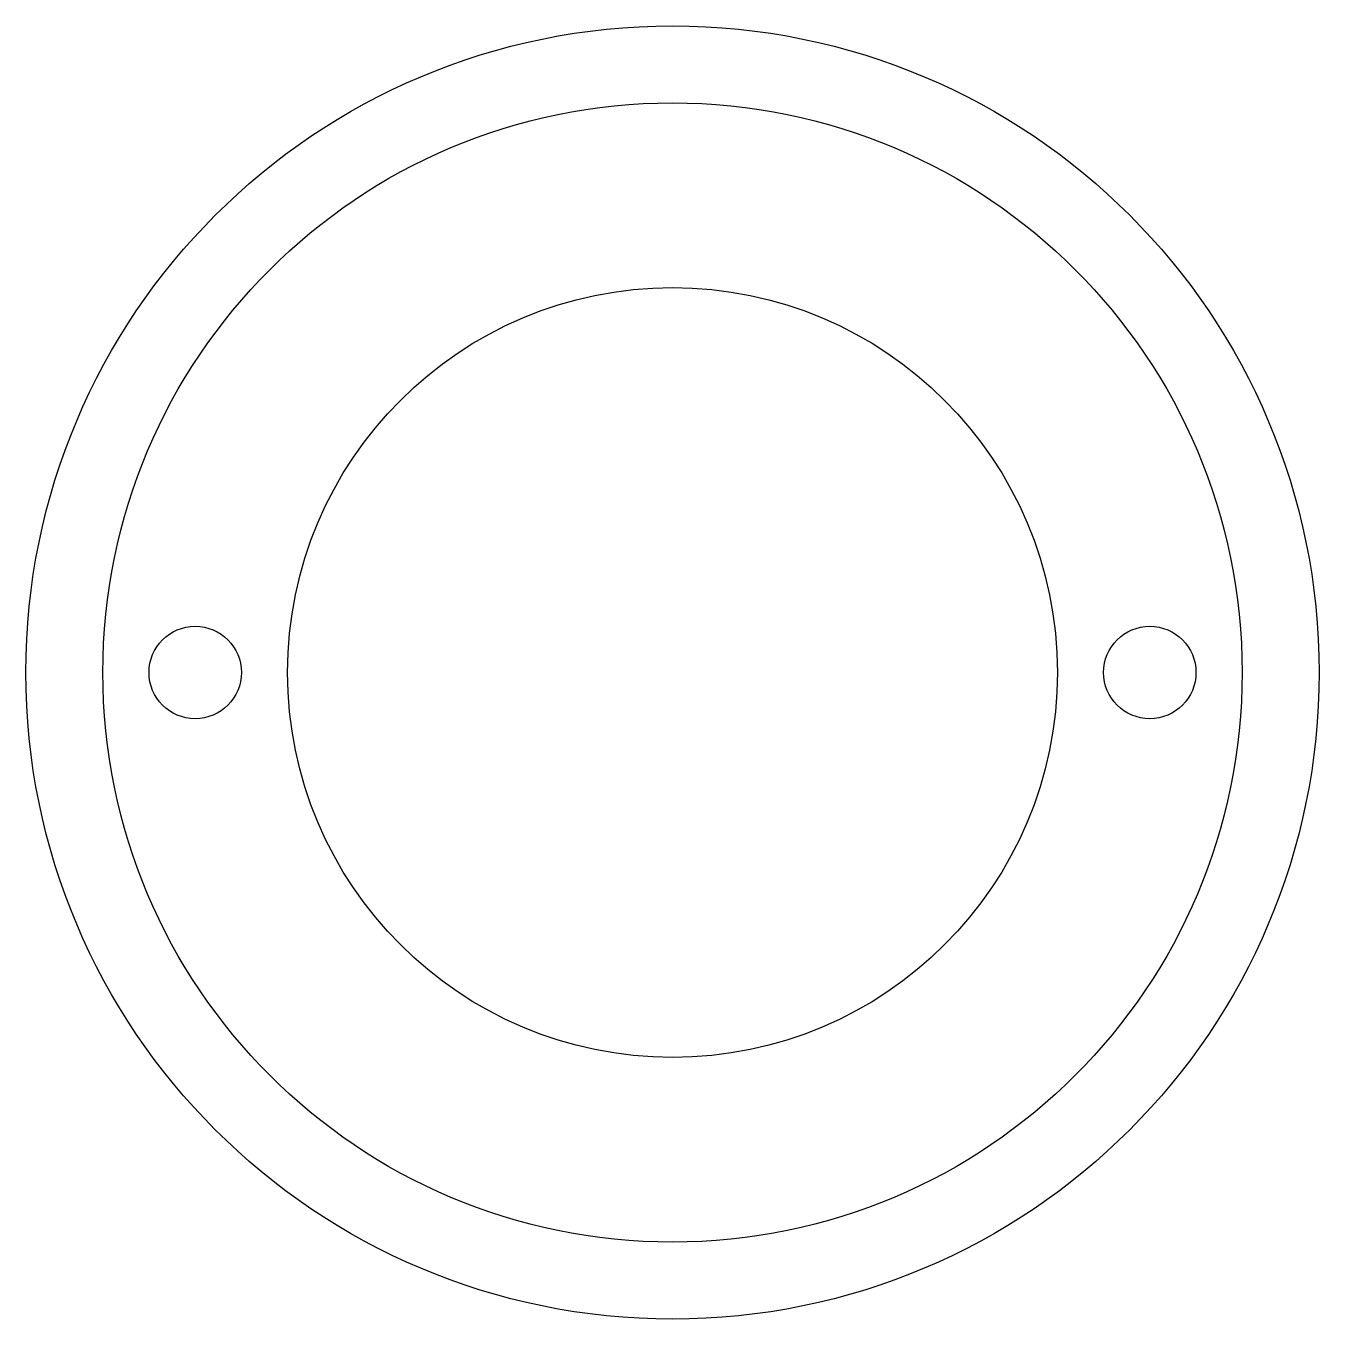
# Model space of a CAD drawing. Header units: millimetres. Extents: x -21 to 21, y -21 to 21.
import ezdxf

# ---------------------------------------------------------------- set-up
doc = ezdxf.new("R2010")
doc.units = ezdxf.units.MM

msp = doc.modelspace()

# ---------------------------------------------------------------- linework, layer by layer
for centre, radius in [((0, 0), 21), ((0, 0), 18.5), ((0, 0), 12.5), ((-15.5, 0), 1.5), ((15.5, 0), 1.5)]:
    msp.add_circle(centre, radius)

doc.saveas('drawing.dxf')
